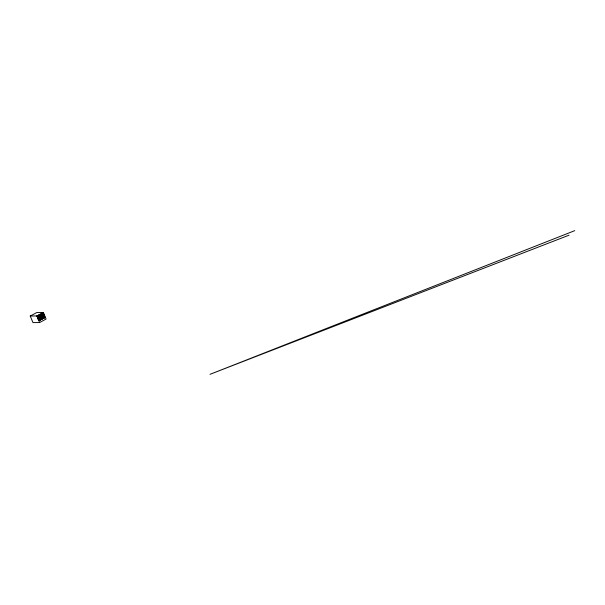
<?xml version="1.0" encoding="UTF-8"?>
<svg xmlns="http://www.w3.org/2000/svg" width="605" height="605" viewBox="0 0 605 605"><rect width="100%" height="100%" fill="white"/><g stroke="black" fill="none" stroke-linecap="round" stroke-linejoin="round"><path stroke-width="0.91" d="M39.612 322.556L46.086 319.032L43.371 312.43L36.716 312.573L30.25 316.044L32.972 322.601L39.612 322.556L36.875 315.939L30.25 316.044M40.27 319.274L38.531 319.932L40.27 319.274L40.021 318.623L38.266 319.289L40.021 318.623M43.197 313.186L37.548 316.241L39.325 320.544L44.974 317.474L38.788 320.552L45.012 317.549L43.22 313.201L37.003 316.249L43.22 313.201L45.012 317.549L44.467 317.557L42.66 313.201M43.961 315.099L37.79 318.154L43.961 315.099L38.334 318.147M40.58 318.291L44.415 316.211L40.043 318.298L40.573 319.584L41.11 319.584L39.333 315.273L38.796 315.281L41.11 319.584M36.875 315.939L43.371 312.43M37.109 316.249L42.675 313.246L44.399 317.428M39.832 318.17L38.07 318.827L39.832 318.17L38.75 315.591L38.213 315.598L39.99 319.901L40.527 319.894L38.75 315.591M574.75 230.656L209.965 374.344L569.04 235.179M44.036 316.619L40.21 318.706L44.581 316.612L44.036 316.619M43.242 314.698L39.363 316.793L43.779 314.691L43.242 314.698M43.689 315.772L39.809 317.867L44.233 315.765L43.689 315.772M41.874 316.233L41.337 316.241L42.327 318.631L42.872 318.623L41.874 316.233"/></g></svg>
